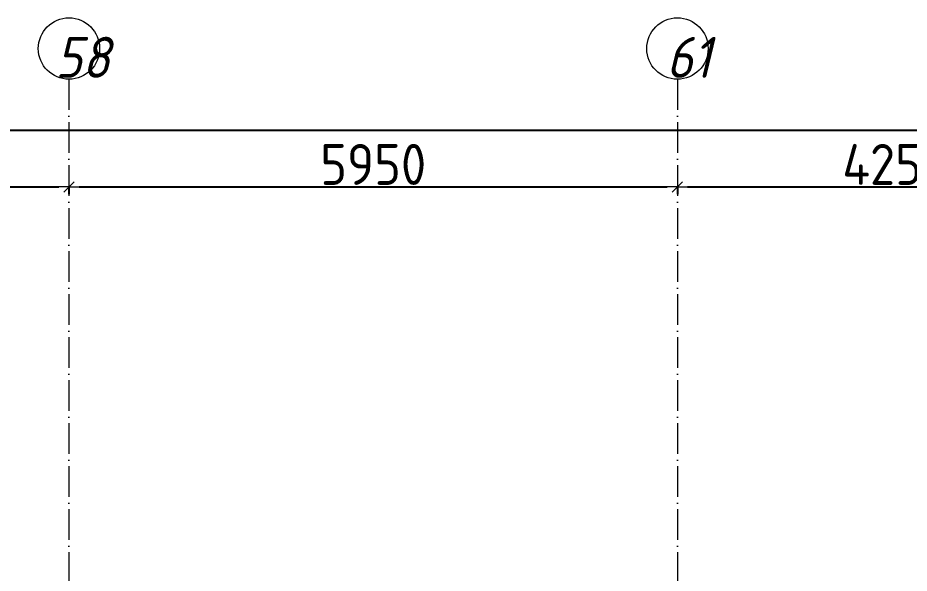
# Model space of a CAD drawing. Header units: millimetres. Extents: x -135211 to 49383, y -8033 to 228499.
# Drawn here: x -47293 to -38576, y 213999 to 219425 of the extents above; entities that cross this region are included whole.
import ezdxf

# ---------------------------------------------------------------- set-up
doc = ezdxf.new("R2010")
doc.units = ezdxf.units.MM
doc.linetypes.add('50_200_ШТРИХ_1Т_ш5_п1_п1_', pattern=[700, 500, -100, 0, -100])
for name, color, linetype, lineweight in [('A-____-____-DIMS', 7, 'Continuous', 9), ('S-GRID-____-IDEN', 7, 'Continuous', 9), ('S-GRID-____-OTLN-1', 7, '50_200_ШТРИХ_1Т_ш5_п1_п1_', 9)]:
    doc.layers.add(name, color=color, linetype=linetype, lineweight=lineweight)
doc.styles.add('ISOCPEUR_I_9', font='isocpeui.ttf', dxfattribs={"width": 0.9, "height": 250})
doc.styles.add('СПДС', font='isocpeur.ttf', dxfattribs={"width": 0.9})
doc.dimstyles.new('Размера А3', dxfattribs={"dimtxt": 200, "dimasz": 100, "dimexe": 70, "dimexo": 100, "dimgap": 20, "dimtad": 1, "dimdec": 0, "dimrnd": 10, "dimzin": 0, "dimdsep": 46, "dimtxsty": 'СПДС', "dimblk": 'ARROWHEAD_6', "dimcen": 1, "dimclrd": 256, "dimclre": 256, "dimclrt": 256, "dimazin": 0, "dimtfac": 1, "dimtdec": 0, "dimtmove": 2, "dimatfit": 3, "dimfxl": 1, "dimtolj": 1, "dimtzin": 0, "dimarcsym": 0})

# ---------------------------------------------------------------- blocks, each defined once
blk = doc.blocks.new('Ось сетки - Круг_Ø6_00__ISO-2_5_0_9K_-25732049-АР1_План отверстий 3 этажа в осях 1-64_Ю-ЯЯ')
at = {"layer": 'S-GRID-____-IDEN'}
blk.add_circle((0, 0), 3, dxfattribs=at)
blk = doc.blocks.new('ARROWHEAD_6')
at = {"color": 0, "linetype": 'Continuous'}
for p, q in [((0, 0), (-1, 0)), ((-0.5, -0.5), (0.5, 0.5))]:
    blk.add_line(p, q, dxfattribs=at)
blk = doc.blocks.new('*D919')
at = {"layer": 'A-____-____-DIMS', "lineweight": -2, "transparency": 16777216}
for p, q in [((-52192.3, 217778.5), (-52192.3, 217702.5)), ((-52092.3, 217772.5), (-46892.3, 217772.5)), ((-46792.3, 217778.5), (-46792.3, 217702.5))]:
    blk.add_line(p, q, dxfattribs=at)
at = {"layer": 'Defpoints', "color": 0, "transparency": 16777216}
for p in [(-52192.3, 217878.5), (-46792.3, 217878.5), (-46792.3, 217772.5)]:
    blk.add_point(p, dxfattribs=at)
at = {"layer": 'A-____-____-DIMS', "lineweight": -2, "transparency": 16777216, "xscale": 100, "yscale": 100, "zscale": 100, "rotation": 180}
blk.add_blockref('ARROWHEAD_6', (-52192.3, 217772.5), dxfattribs=at)
at = {"layer": 'A-____-____-DIMS', "lineweight": -2, "transparency": 16777216, "xscale": 100, "yscale": 100, "zscale": 100}
blk.add_blockref('ARROWHEAD_6', (-46792.3, 217772.5), dxfattribs=at)
at = {"layer": 'A-____-____-DIMS', "transparency": 16777216, "insert": (-49492.3, 217992.5), "char_height": 400, "attachment_point": 5, "style": 'СПДС'}
blk.add_mtext('\\A1;5400', dxfattribs=at)
blk = doc.blocks.new('*D920')
at = {"layer": 'A-____-____-DIMS', "lineweight": -2, "transparency": 16777216}
for p, q in [((-46792.3, 217778.5), (-46792.3, 217702.5)), ((-46692.3, 217772.5), (-40942.3, 217772.5)), ((-40842.3, 217778.5), (-40842.3, 217702.5))]:
    blk.add_line(p, q, dxfattribs=at)
at = {"layer": 'Defpoints', "color": 0, "transparency": 16777216}
for p in [(-46792.3, 217878.5), (-40842.3, 217878.5), (-40842.3, 217772.5)]:
    blk.add_point(p, dxfattribs=at)
at = {"layer": 'A-____-____-DIMS', "lineweight": -2, "transparency": 16777216, "xscale": 100, "yscale": 100, "zscale": 100, "rotation": 180}
blk.add_blockref('ARROWHEAD_6', (-46792.3, 217772.5), dxfattribs=at)
at = {"layer": 'A-____-____-DIMS', "lineweight": -2, "transparency": 16777216, "xscale": 100, "yscale": 100, "zscale": 100}
blk.add_blockref('ARROWHEAD_6', (-40842.3, 217772.5), dxfattribs=at)
at = {"layer": 'A-____-____-DIMS', "transparency": 16777216, "insert": (-43817.3, 217992.5), "char_height": 400, "attachment_point": 5, "style": 'СПДС'}
blk.add_mtext('\\A1;5950', dxfattribs=at)
blk = doc.blocks.new('*D921')
at = {"layer": 'A-____-____-DIMS', "lineweight": -2, "transparency": 16777216}
for p, q in [((-40842.3, 217778.5), (-40842.3, 217702.5)), ((-40742.3, 217772.5), (-36692.3, 217772.5)), ((-36592.3, 217778.5), (-36592.3, 217702.5))]:
    blk.add_line(p, q, dxfattribs=at)
at = {"layer": 'Defpoints', "color": 0, "transparency": 16777216}
for p in [(-40842.3, 217878.5), (-36592.3, 217878.5), (-36592.3, 217772.5)]:
    blk.add_point(p, dxfattribs=at)
at = {"layer": 'A-____-____-DIMS', "lineweight": -2, "transparency": 16777216, "xscale": 100, "yscale": 100, "zscale": 100, "rotation": 180}
blk.add_blockref('ARROWHEAD_6', (-40842.3, 217772.5), dxfattribs=at)
at = {"layer": 'A-____-____-DIMS', "lineweight": -2, "transparency": 16777216, "xscale": 100, "yscale": 100, "zscale": 100}
blk.add_blockref('ARROWHEAD_6', (-36592.3, 217772.5), dxfattribs=at)
at = {"layer": 'A-____-____-DIMS', "transparency": 16777216, "insert": (-38717.3, 217992.5), "char_height": 400, "attachment_point": 5, "style": 'СПДС'}
blk.add_mtext('\\A1;4250', dxfattribs=at)
blk = doc.blocks.new('*D924')
at = {"layer": 'A-____-____-DIMS', "lineweight": -2, "transparency": 16777216}
for p, q in [((-132292.3, 218330.8), (-132292.3, 218254.7)), ((-132192.3, 218324.7), (-81323.4, 218324.7)), ((-28892.3, 218324.7), (-79915.4, 218324.7)), ((-28792.3, 218330.8), (-28792.3, 218254.7))]:
    blk.add_line(p, q, dxfattribs=at)
at = {"layer": 'Defpoints', "color": 0, "transparency": 16777216}
for p in [(-132292.3, 218430.8), (-28792.3, 218430.8), (-28792.3, 218324.7)]:
    blk.add_point(p, dxfattribs=at)
at = {"layer": 'A-____-____-DIMS', "lineweight": -2, "transparency": 16777216, "xscale": 100, "yscale": 100, "zscale": 100, "rotation": 180}
blk.add_blockref('ARROWHEAD_6', (-132292.3, 218324.7), dxfattribs=at)
at = {"layer": 'A-____-____-DIMS', "lineweight": -2, "transparency": 16777216, "xscale": 100, "yscale": 100, "zscale": 100}
blk.add_blockref('ARROWHEAD_6', (-28792.3, 218324.7), dxfattribs=at)
at = {"layer": 'A-____-____-DIMS', "transparency": 16777216, "insert": (-81303.4, 218751.3), "char_height": 400, "attachment_point": 1, "line_spacing_factor": 1.149209, "style": 'СПДС'}
blk.add_mtext('\\A1;103500', dxfattribs=at)

msp = doc.modelspace()

# ---------------------------------------------------------------- linework, layer by layer
at = {"layer": 'S-GRID-____-OTLN-1', "color": 251, "ltscale": 0.6, "true_color": 0x636466}
for p, q in [((-46792.3, 218824.9), (-46792.3, 167913.1)), ((-40842.3, 218824.9), (-40842.3, 167913.1))]:
    msp.add_line(p, q, dxfattribs=at)

# ---------------------------------------------------------------- block references
at = {"layer": 'S-GRID-____-IDEN', "xscale": 99.99999999999993, "yscale": 99.99999999999993, "zscale": 99.99999999999993, "rotation": 180}
for p in [(-46792.3, 219124.9), (-40842.3, 219124.9)]:
    msp.add_blockref('Ось сетки - Круг_Ø6_00__ISO-2_5_0_9K_-25732049-АР1_План отверстий 3 этажа в осях 1-64_Ю-ЯЯ', p, dxfattribs=at)

# ---------------------------------------------------------------- texts
at = {"layer": 'S-GRID-____-IDEN', "char_height": 400, "attachment_point": 1, "style": 'ISOCPEUR_I_9'}
for s, insert, width in [('58', (-46926.6, 219238.8), 404.05), ('61', (-40952.8, 219238.8), 346.329)]:
    msp.add_mtext(s, dxfattribs=dict(at, insert=insert, width=width))

# ---------------------------------------------------------------- dimensions: what is measured, and where the dimension line sits
at = {"layer": 'A-____-____-DIMS'}
dim = msp.add_linear_dim(base=(-28792.3, 218324.7), p1=(-132292.3, 218430.8), p2=(-28792.3, 218430.8), dimstyle='Размера А3', override={"dimtxt": 400}, dxfattribs=at)
dim.commit()
dim.dimension.update_dxf_attribs({"geometry": '*D924', "text_midpoint": (-80619.4, 218484.6), "dimtype": 160})
for base, p1, p2, picture, middle in [((-46792.3, 217772.5), (-52192.3, 217878.5), (-46792.3, 217878.5), '*D919', (-49492.3, 217992.5)), ((-40842.3, 217772.5), (-46792.3, 217878.5), (-40842.3, 217878.5), '*D920', (-43817.3, 217992.5)), ((-36592.3, 217772.5), (-40842.3, 217878.5), (-36592.3, 217878.5), '*D921', (-38717.3, 217992.5))]:
    dim = msp.add_linear_dim(base=base, p1=p1, p2=p2, dimstyle='Размера А3', override={"dimtxt": 400}, dxfattribs=at)
    dim.commit()
    dim.dimension.update_dxf_attribs({"geometry": picture, "text_midpoint": middle})

doc.saveas('drawing.dxf')
